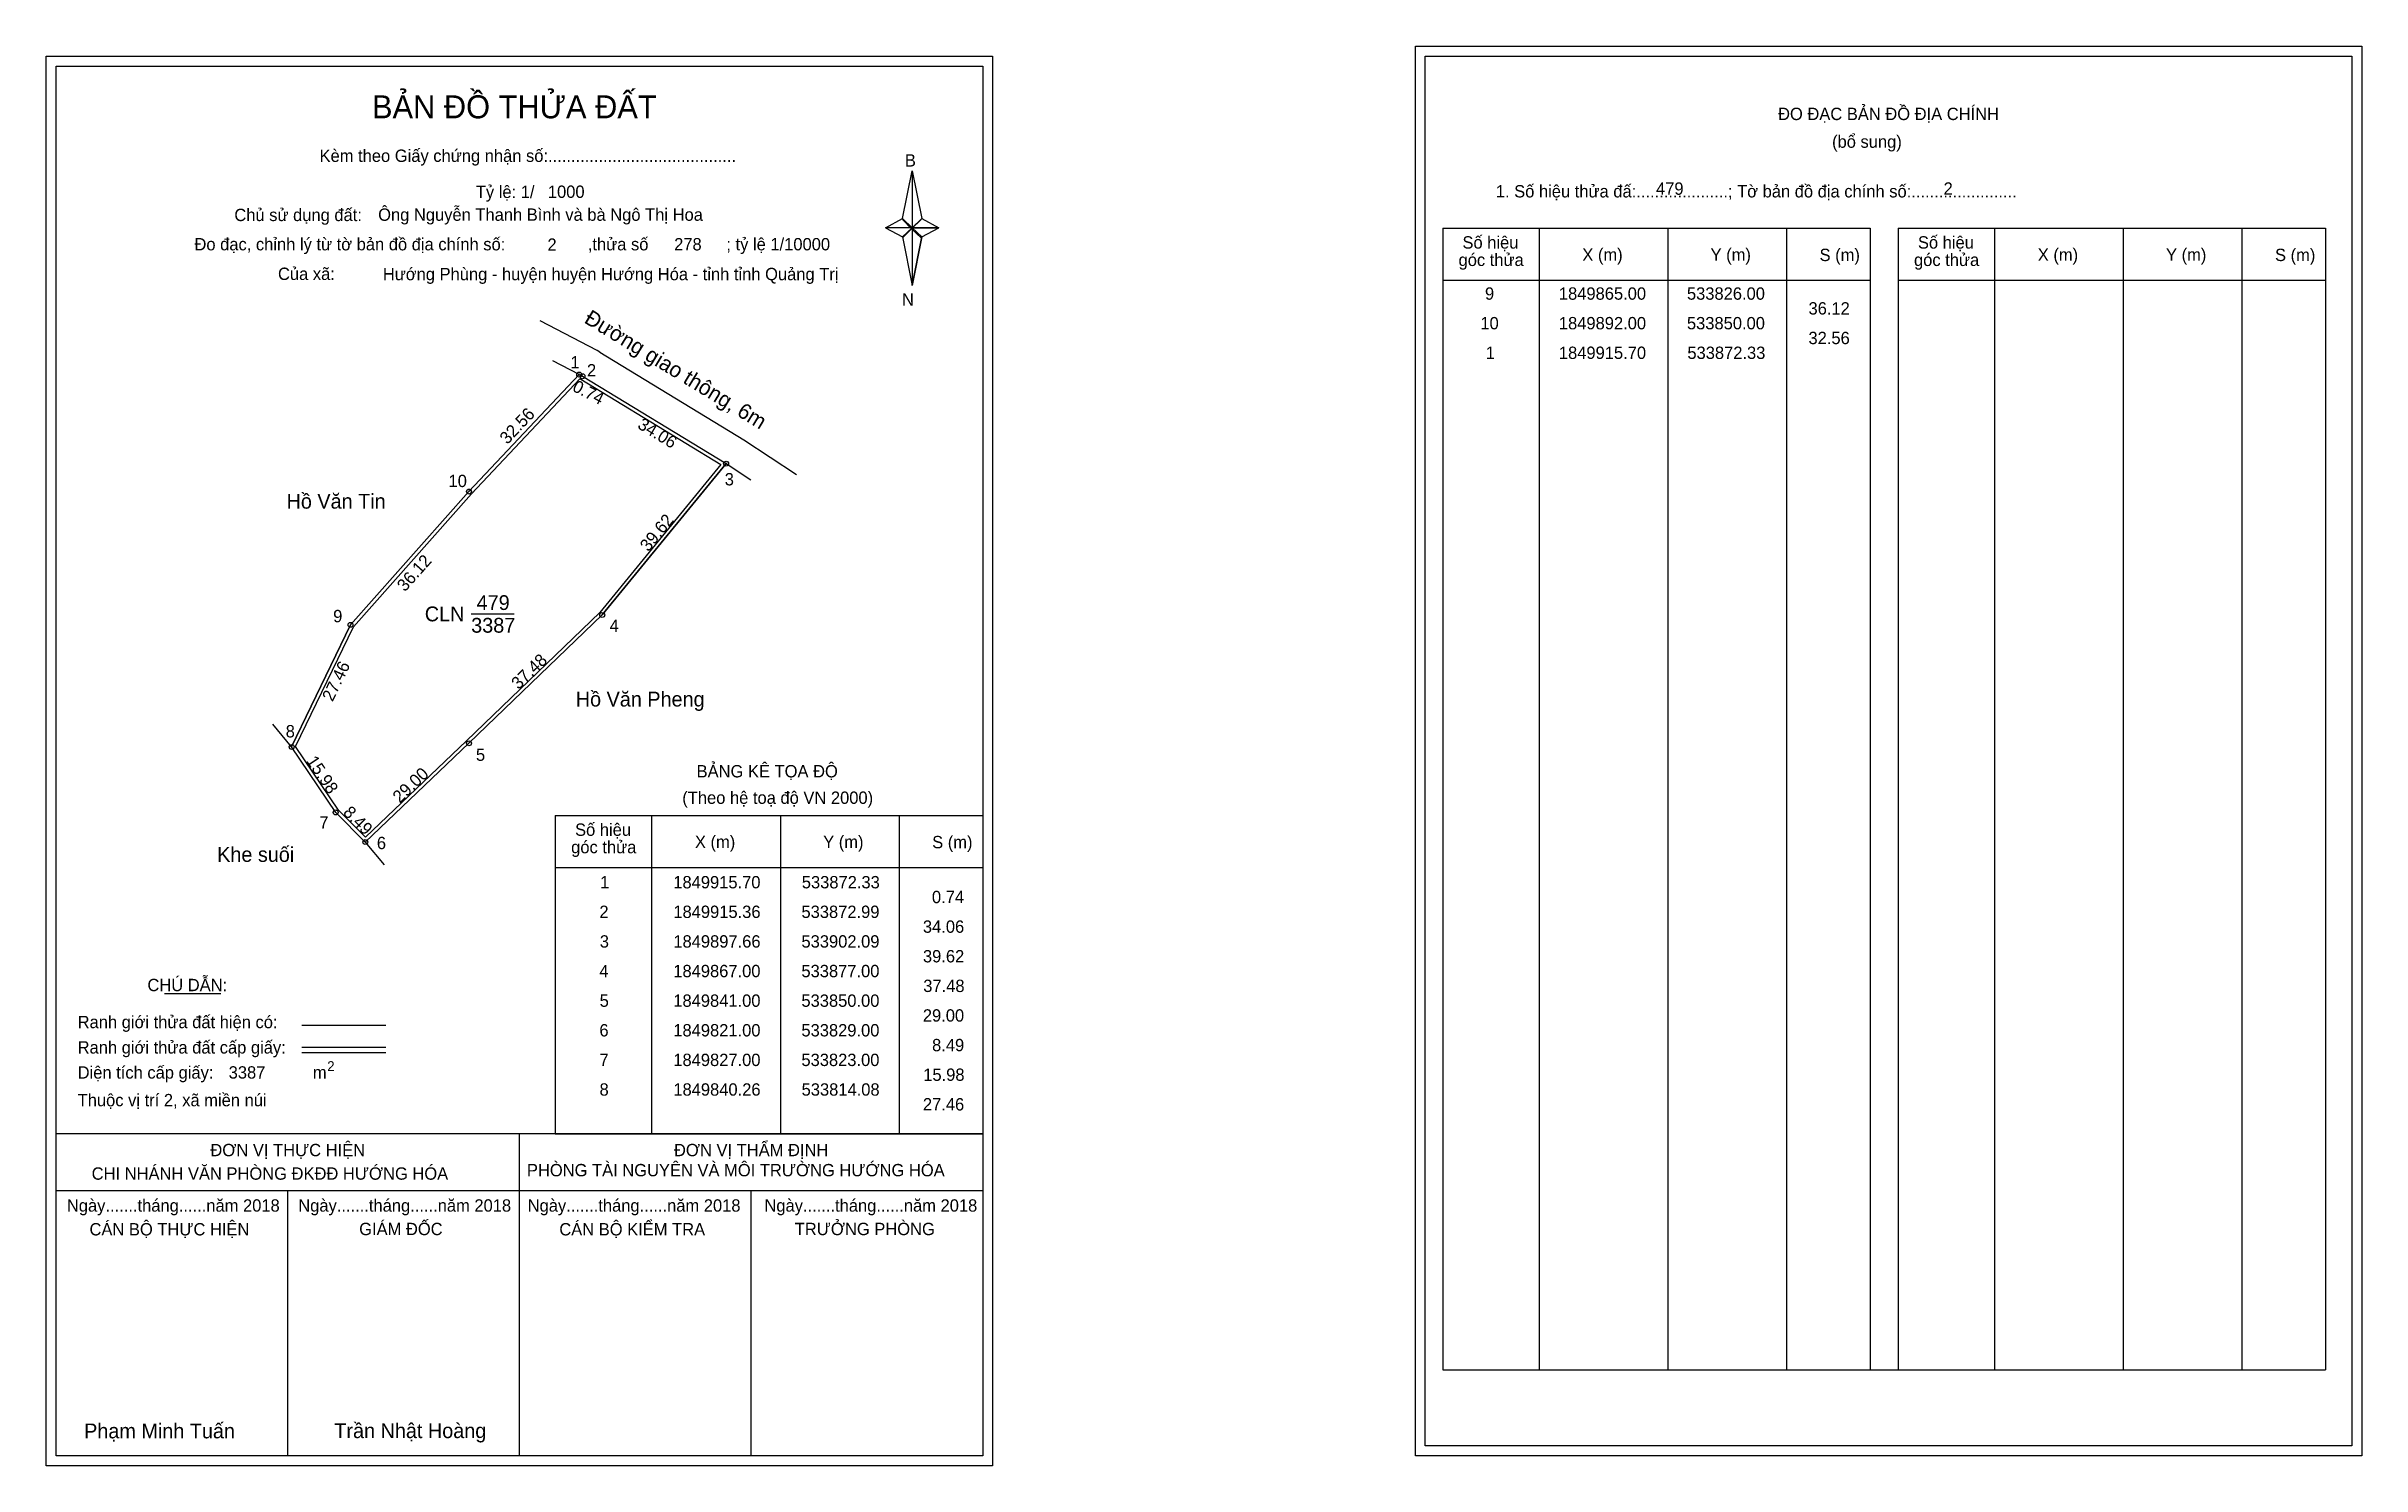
# Model space of a CAD drawing. Extents: x 533764 to 534233, y 1849695 to 1849982.
import ezdxf

# ---------------------------------------------------------------- set-up
doc = ezdxf.new("R2010")
doc.units = 0
for name, color, linetype in [('Level 1', 7, 'Continuous'), ('Level 10', 7, 'Continuous'), ('Level 11', 7, 'Continuous'), ('Level 13', 7, 'Continuous'), ('Level 27', 7, 'Continuous'), ('Level 3', 7, 'Continuous'), ('Level 36', 7, 'Continuous'), ('Level 49', 7, 'Continuous'), ('Level 53', 7, 'Continuous'), ('Level 55', 7, 'Continuous'), ('Level 6', 7, 'Continuous'), ('Level 63', 7, 'Continuous'), ('Level 9', 7, 'Continuous')]:
    doc.layers.add(name, color=color, linetype=linetype)

msp = doc.modelspace()

# ---------------------------------------------------------------- linework, layer by layer
at = {"layer": 'Level 1'}
for p, q in [((533766.38, 1849978.21), (533766.38, 1849978.21)), ((534043.7, 1849980.21), (534043.7, 1849980.21)), ((533937.8, 1849947.33), (533939.77, 1849956.97)), ((533939.77, 1849956.97), (533939.77, 1849945.45)), ((533939.77, 1849956.97), (533941.74, 1849947.33)), ((533934.36, 1849945.45), (533937.8, 1849947.33)), ((533937.8, 1849947.33), (533939.77, 1849945.45)), ((533939.62, 1849945.23), (533937.8, 1849947.11)), ((533939.77, 1849945.45), (533937.8, 1849943.61)), ((533939.62, 1849945.23), (533937.8, 1849943.39)), ((533937.8, 1849943.39), (533939.62, 1849945.23)), ((533941.59, 1849947.11), (533939.62, 1849945.23)), ((533939.62, 1849945.23), (533941.59, 1849947.11)), ((533941.59, 1849943.39), (533939.62, 1849945.23)), ((533941.74, 1849947.33), (533939.77, 1849945.45)), ((533939.77, 1849945.45), (533939.77, 1849933.75)), ((533939.77, 1849945.45), (533945.18, 1849945.45)), ((533939.77, 1849945.45), (533941.74, 1849943.61)), ((533941.74, 1849943.61), (533945.18, 1849945.45)), ((534047.24, 1849945.36), (534133.84, 1849945.36)), ((534066.83, 1849714.09), (534066.83, 1849945.36)), ((534092.9, 1849714.09), (534092.9, 1849945.36)), ((534116.87, 1849945.36), (534116.87, 1849714.09)), ((534133.84, 1849945.36), (534133.84, 1849714.09)), ((534139.49, 1849945.36), (534226.1, 1849945.36)), ((534159.08, 1849714.09), (534159.08, 1849945.36)), ((534185.16, 1849714.09), (534185.16, 1849945.36)), ((534209.13, 1849945.36), (534209.13, 1849714.09)), ((534226.1, 1849945.36), (534226.1, 1849714.09)), ((533937.8, 1849943.61), (533939.77, 1849933.75)), ((533941.74, 1849943.61), (533939.77, 1849933.75)), ((534047.24, 1849934.83), (534133.84, 1849934.83)), ((534139.49, 1849934.83), (534226.1, 1849934.83)), ((533867.48, 1849826.39), (533954.08, 1849826.39)), ((533887.07, 1849761.86), (533887.07, 1849826.39)), ((533913.14, 1849761.86), (533913.14, 1849826.39)), ((533937.11, 1849826.39), (533937.11, 1849761.86)), ((533867.48, 1849815.86), (533954.08, 1849815.86)), ((533788.3, 1849790.28), (533799.7, 1849790.28)), ((533816.16, 1849783.87), (533833.18, 1849783.87)), ((533816.16, 1849779.43), (533833.18, 1849779.43)), ((533816.16, 1849778.33), (533833.18, 1849778.33)), ((533873.21, 1849761.86), (533766.38, 1849761.86)), ((533954.08, 1849761.86), (533849.24, 1849761.86)), ((533860.23, 1849696.64), (533860.23, 1849761.86)), ((533867.48, 1849761.86), (533954.08, 1849761.86)), ((533954.08, 1849750.31), (533766.38, 1849750.31)), ((533813.3, 1849696.64), (533813.3, 1849750.31)), ((533907.15, 1849696.64), (533907.15, 1849750.31)), ((534047.24, 1849714.09), (534226.1, 1849714.09)), ((533954.08, 1849696.64), (533954.08, 1849696.64)), ((534231.4, 1849698.64), (534231.4, 1849698.64))]:
    msp.add_line(p, q, dxfattribs=at)
for points in [[(533937.8, 1849947.33), (533939.77, 1849956.97), (533939.77, 1849945.45)], [(533934.36, 1849945.45), (533937.8, 1849943.61), (533939.77, 1849945.45)], [(533939.77, 1849945.45), (533941.74, 1849947.33), (533945.18, 1849945.45)], [(533939.77, 1849945.45), (533939.77, 1849933.75), (533941.74, 1849943.61)]]:
    msp.add_lwpolyline(points, close=True, dxfattribs=at)
at = {"layer": 'Level 10'}
for p, q in [((533876.54, 1849920.22), (533905.66, 1849902.5)), ((533905.66, 1849902.5), (533916.37, 1849895.49)), ((533877, 1849867), (533902.09, 1849897.66)), ((533826, 1849865), (533814.08, 1849840.26))]:
    msp.add_line(p, q, dxfattribs=at)
msp.add_lwpolyline([(533876.54, 1849920.22), (533875.95, 1849920.58), (533864.43, 1849926.61)], dxfattribs=at)
for points in [[(533872.33, 1849915.7), (533872.99, 1849915.36), (533902.09, 1849897.66), (533877, 1849867), (533850, 1849841), (533829, 1849821), (533823, 1849827), (533814.08, 1849840.26), (533826, 1849865), (533850, 1849892)], [(533872.48, 1849914.84), (533872.65, 1849914.75), (533901.04, 1849897.48), (533876.48, 1849867.48), (533849.52, 1849841.51), (533829.01, 1849821.98), (533823.54, 1849827.45), (533814.88, 1849840.32), (533826.59, 1849864.61), (533850.52, 1849891.53)]]:
    msp.add_lwpolyline(points, close=True, dxfattribs=at)
at = {"layer": 'Level 11'}
for centre in [(533872.33, 1849915.7), (533872.33, 1849915.7), (533872.99, 1849915.36), (533902.09, 1849897.66), (533850, 1849892), (533826, 1849865), (533877, 1849867), (533814.08, 1849840.26), (533850, 1849841), (533823, 1849827), (533829, 1849821)]:
    msp.add_circle(centre, 0.5, dxfattribs=at)
at = {"layer": 'Level 27'}
for p, q in [((533872.33, 1849915.7), (533867.01, 1849918.48)), ((533902.09, 1849897.66), (533907.11, 1849894.38)), ((533814.08, 1849840.26), (533810.24, 1849844.87)), ((533829, 1849821), (533832.84, 1849816.39))]:
    msp.add_line(p, q, dxfattribs=at)
at = {"layer": 'Level 3'}
for p, q in [((534047.24, 1849945.36), (534047.24, 1849714.09)), ((534139.49, 1849945.36), (534139.49, 1849714.09)), ((533867.48, 1849826.39), (533867.48, 1849761.86))]:
    msp.add_line(p, q, dxfattribs=at)
at = {"layer": 'Level 63'}
for points in [[(534041.71, 1849982.21), (534233.41, 1849982.21), (534233.41, 1849696.64), (534041.71, 1849696.64)], [(533764.38, 1849980.21), (533956.08, 1849980.21), (533956.08, 1849694.64), (533764.38, 1849694.64)], [(533766.38, 1849978.21), (533954.08, 1849978.21), (533954.08, 1849696.64), (533766.38, 1849696.64)], [(534043.71, 1849980.21), (534231.41, 1849980.21), (534231.41, 1849698.64), (534043.71, 1849698.64)]]:
    msp.add_lwpolyline(points, close=True, dxfattribs=at)
at = {"layer": 'Level 9'}
msp.add_line((533850.44, 1849867.21), (533859.12, 1849867.21), dxfattribs=at)

# ---------------------------------------------------------------- texts
at = {"layer": 'Level 1'}
for s, height, p in [('BẢN ĐỒ THỬA ĐẤT', 4.6657, (533830.35, 1849967.62)), ('ĐO ĐẠC BẢN ĐỒ ĐỊA CHÍNH', 2.5, (534115.18, 1849967.27)), ('(bổ sung)', 2.5, (534126.12, 1849961.65)), ('Kèm theo Giấy chứng nhận số:.........................................', 2.5, (533819.73, 1849958.79)), ('B', 2.5, (533938.31, 1849957.85)), ('1. Số hiệu thửa đấ:....................; Tờ bản đồ địa chính số:.......................', 2.5, (534058.01, 1849951.59)), ('Chủ sử dụng đất:', 2.5, (533802.47, 1849946.8)), ('Số hiệu', 2.5, (534051.25, 1849941.23)), ('Số hiệu', 2.5, (534143.51, 1849941.23)), ('Đo đạc, chỉnh lý từ tờ bản đồ địa chính số:                  ,thửa số                 ; tỷ lệ 1/10000', 2.5, (533794.39, 1849940.87)), ('góc thửa', 2.5, (534050.46, 1849937.7)), ('X (m)', 2.5, (534075.53, 1849938.75)), ('Y (m)', 2.5, (534101.51, 1849938.75)), ('S (m)', 2.5, (534123.59, 1849938.7)), ('góc thửa', 2.5, (534142.72, 1849937.7)), ('X (m)', 2.5, (534167.79, 1849938.75)), ('Y (m)', 2.5, (534193.77, 1849938.75)), ('S (m)', 2.5, (534215.85, 1849938.7)), ('Của xã:', 2.5, (533811.31, 1849934.87)), ('N', 2.5, (533937.71, 1849929.68)), ('BẢNG KÊ TỌA ĐỘ', 2.5, (533896.11, 1849834.09)), ('(Theo hệ toạ độ VN 2000)', 2.5, (533893.21, 1849828.73)), ('Số hiệu', 2.5, (533871.49, 1849822.25)), ('X (m)', 2.5, (533895.77, 1849819.78)), ('Y (m)', 2.5, (533921.75, 1849819.78)), ('S (m)', 2.5, (533943.83, 1849819.73)), ('góc thửa', 2.5, (533870.7, 1849818.72)), ('CHÚ DẪN:', 2.5, (533784.86, 1849790.78)), ('Ranh giới thửa đất hiện có:', 2.5, (533770.73, 1849783.28)), ('Ranh giới thửa đất cấp giấy:', 2.5, (533770.73, 1849778.14)), ('Diện tích cấp giấy:', 2.5, (533770.73, 1849773.06)), ('2', 2, (533821.28, 1849774.59)), ('m', 2.5, (533818.38, 1849773.08)), ('Thuộc vị trí 2, xã miền núi', 2.5, (533770.73, 1849767.46)), ('ĐƠN VỊ THỰC HIỆN', 2.5, (533797.61, 1849757.34)), ('PHÒNG TÀI NGUYÊN VÀ MÔI TRƯỜNG HƯỚNG HÓA', 2.5, (533861.74, 1849753.27)), ('ĐƠN VỊ THẨM ĐỊNH', 2.5, (533891.52, 1849757.34)), ('CHI NHÁNH VĂN PHÒNG ĐKĐĐ HƯỚNG HÓA', 2.5, (533773.57, 1849752.58)), ('Ngày.......tháng......năm 2018', 2.5, (533768.55, 1849746.11)), ('Ngày.......tháng......năm 2018', 2.5, (533815.42, 1849746.11)), ('Ngày.......tháng......năm 2018', 2.5, (533861.89, 1849746.11)), ('Ngày.......tháng......năm 2018', 2.5, (533909.85, 1849746.11)), ('CÁN BỘ THỰC HIỆN', 2.5, (533773.13, 1849741.29)), ('GIÁM ĐỐC', 2.5, (533827.76, 1849741.35)), ('CÁN BỘ KIỂM TRA', 2.5, (533868.3, 1849741.29)), ('TRƯỞNG PHÒNG', 2.5, (533915.99, 1849741.35)), ('Phạm Minh Tuấn', 3, (533772.04, 1849700.18)), ('Trần Nhật Hoàng', 3, (533822.73, 1849700.23))]:
    msp.add_text(s, height=height, dxfattribs=at).set_placement(p)
at = {"layer": 'Level 11'}
msp.add_text('Tỷ lệ: 1/', height=2.5, dxfattribs=at).set_placement((533851.39, 1849951.48))
at = {"layer": 'Level 13'}
for s, p in [('479', (533851.55, 1849868.01)), ('CLN', (533841.05, 1849865.71)), ('3387', (533850.45, 1849863.41))]:
    msp.add_text(s, height=3, dxfattribs=at).set_placement(p)
at = {"layer": 'Level 36'}
for s, p in [(' Hồ Văn Tin', (533811.93, 1849888.54)), (' Hồ Văn Pheng', (533870.52, 1849848.45)), ('Khe suối', (533798.99, 1849816.98))]:
    msp.add_text(s, height=3, dxfattribs=at).set_placement(p)
at = {"layer": 'Level 49'}
for s, height, rotation, p in [('Đường giao thông, 6m', 3.125, 328.69, (533873.13, 1849926.33)), ('0.74', 2.5, 332.7447, (533870.76, 1849912.49)), ('32.56', 2.5, 46.7048, (533857.78, 1849901.43)), ('34.06', 2.5, 328.69, (533883.96, 1849904.96)), ('39.62', 2.5, 50.7055, (533886.34, 1849879.68)), ('36.12', 2.5, 48.3665, (533837.04, 1849871.58)), ('27.46', 2.5, 64.2747, (533822.37, 1849849.3)), ('37.48', 2.5, 43.9191, (533860.03, 1849851.77)), ('15.98', 2.5, 303.9287, (533816.94, 1849837.44)), ('29.00', 2.5, 43.6028, (533835.99, 1849828.76)), ('8.49', 2.5, 315, (533824.34, 1849826.8))]:
    msp.add_text(s, height=height, rotation=rotation, dxfattribs=at).set_placement(p)
at = {"layer": 'Level 53'}
for s, p in [('9', (534055.81, 1849930.87)), ('1849865.00', (534070.78, 1849930.87)), ('533826.00', (534096.72, 1849930.87)), ('36.12', (534121.35, 1849927.87)), ('10', (534054.88, 1849924.87)), ('1849892.00', (534070.78, 1849924.87)), ('533850.00', (534096.72, 1849924.87)), ('1', (534055.96, 1849918.87)), ('1849915.70', (534070.78, 1849918.87)), ('533872.33', (534096.81, 1849918.87)), ('32.56', (534121.34, 1849921.87)), ('1', (533876.57, 1849811.61)), ('1849915.70', (533891.39, 1849811.61)), ('533872.33', (533917.42, 1849811.61)), ('2', (533876.42, 1849805.61)), ('1849915.36', (533891.4, 1849805.61)), ('533872.99', (533917.35, 1849805.61)), ('0.74', (533943.78, 1849808.61)), ('34.06', (533941.95, 1849802.61)), ('3', (533876.5, 1849799.61)), ('1849897.66', (533891.4, 1849799.61)), ('533902.09', (533917.35, 1849799.61)), ('39.62', (533941.96, 1849796.61)), ('4', (533876.41, 1849793.61)), ('1849867.00', (533891.39, 1849793.61)), ('533877.00', (533917.34, 1849793.61)), ('5', (533876.47, 1849787.61)), ('1849841.00', (533891.39, 1849787.61)), ('533850.00', (533917.34, 1849787.61)), ('37.48', (533942.02, 1849790.61)), ('29.00', (533941.94, 1849784.61)), ('6', (533876.42, 1849781.61)), ('1849821.00', (533891.39, 1849781.61)), ('533829.00', (533917.34, 1849781.61)), ('8.49', (533943.81, 1849778.61)), ('7', (533876.43, 1849775.61)), ('1849827.00', (533891.39, 1849775.61)), ('533823.00', (533917.34, 1849775.61)), ('15.98', (533942.02, 1849772.61)), ('8', (533876.45, 1849769.61)), ('1849840.26', (533891.4, 1849769.61)), ('533814.08', (533917.38, 1849769.61)), ('27.46', (533941.95, 1849766.61))]:
    msp.add_text(s, height=2.5, dxfattribs=at).set_placement(p)
at = {"layer": 'Level 55'}
for s, height, p in [('1', 0.4, (533872.22, 1849915.7)), ('0', 0.11, (533872.29, 1849915.59)), ('0', 0.11, (533872.29, 1849915.59)), ('0', 0.11, (533872.29, 1849915.59)), ('0', 0.11, (533872.29, 1849915.59)), ('2', 0.4, (533872.85, 1849915.36)), ('0', 0.11, (533872.95, 1849915.25)), ('0', 0.11, (533872.95, 1849915.25)), ('3', 0.4, (533901.97, 1849897.66)), ('0', 0.11, (533902.05, 1849897.55)), ('0', 0.11, (533902.05, 1849897.55)), ('0', 0.11, (533902.05, 1849897.55)), ('10', 0.4, (533849.72, 1849892)), ('0', 0.11, (533849.96, 1849891.89)), ('0', 0.11, (533849.96, 1849891.89)), ('9', 0.4, (533825.86, 1849865)), ('0', 0.11, (533825.96, 1849864.89)), ('0', 0.11, (533825.96, 1849864.89)), ('4', 0.4, (533876.86, 1849867)), ('0', 0.11, (533876.96, 1849866.89)), ('5', 0.4, (533849.87, 1849841)), ('0', 0.11, (533849.96, 1849840.89)), ('8', 0.4, (533813.95, 1849840.26)), ('0', 0.11, (533814.04, 1849840.15)), ('0', 0.11, (533814.04, 1849840.15)), ('0', 0.11, (533814.04, 1849840.15)), ('7', 0.4, (533822.87, 1849827)), ('0', 0.11, (533822.96, 1849826.89)), ('6', 0.4, (533828.86, 1849821)), ('0', 0.11, (533828.96, 1849820.89)), ('0', 0.11, (533828.96, 1849820.89))]:
    msp.add_text(s, height=height, dxfattribs=at).set_placement(p)
at = {"layer": 'Level 6'}
for s, p in [('1000', (533865.98, 1849951.5)), ('479', (534090.46, 1849952.13)), ('2', (534148.71, 1849952.15)), ('Ông Nguyễn Thanh Bình và bà Ngô Thị Hoa', (533831.6, 1849946.86)), ('2', (533865.9, 1849940.78)), ('278', (533891.56, 1849940.86)), (' Hướng Phùng - huyện huyện Hướng Hóa - tỉnh tỉnh Quảng Trị', (533831.62, 1849934.82)), ('3387', (533801.32, 1849773.07))]:
    msp.add_text(s, height=2.5, dxfattribs=at).set_placement(p)
at = {"layer": 'Level 9'}
for s, p in [('1', (533870.55, 1849916.94)), ('2', (533873.9, 1849915.32)), ('10', (533845.86, 1849892.91)), ('3', (533901.81, 1849893.25)), ('9', (533822.49, 1849865.52)), ('4', (533878.49, 1849863.58)), ('8', (533812.87, 1849842.19)), ('5', (533851.41, 1849837.44)), ('7', (533819.69, 1849823.72)), ('6', (533831.34, 1849819.56))]:
    msp.add_text(s, height=2.5, dxfattribs=at).set_placement(p)

doc.saveas('drawing.dxf')
